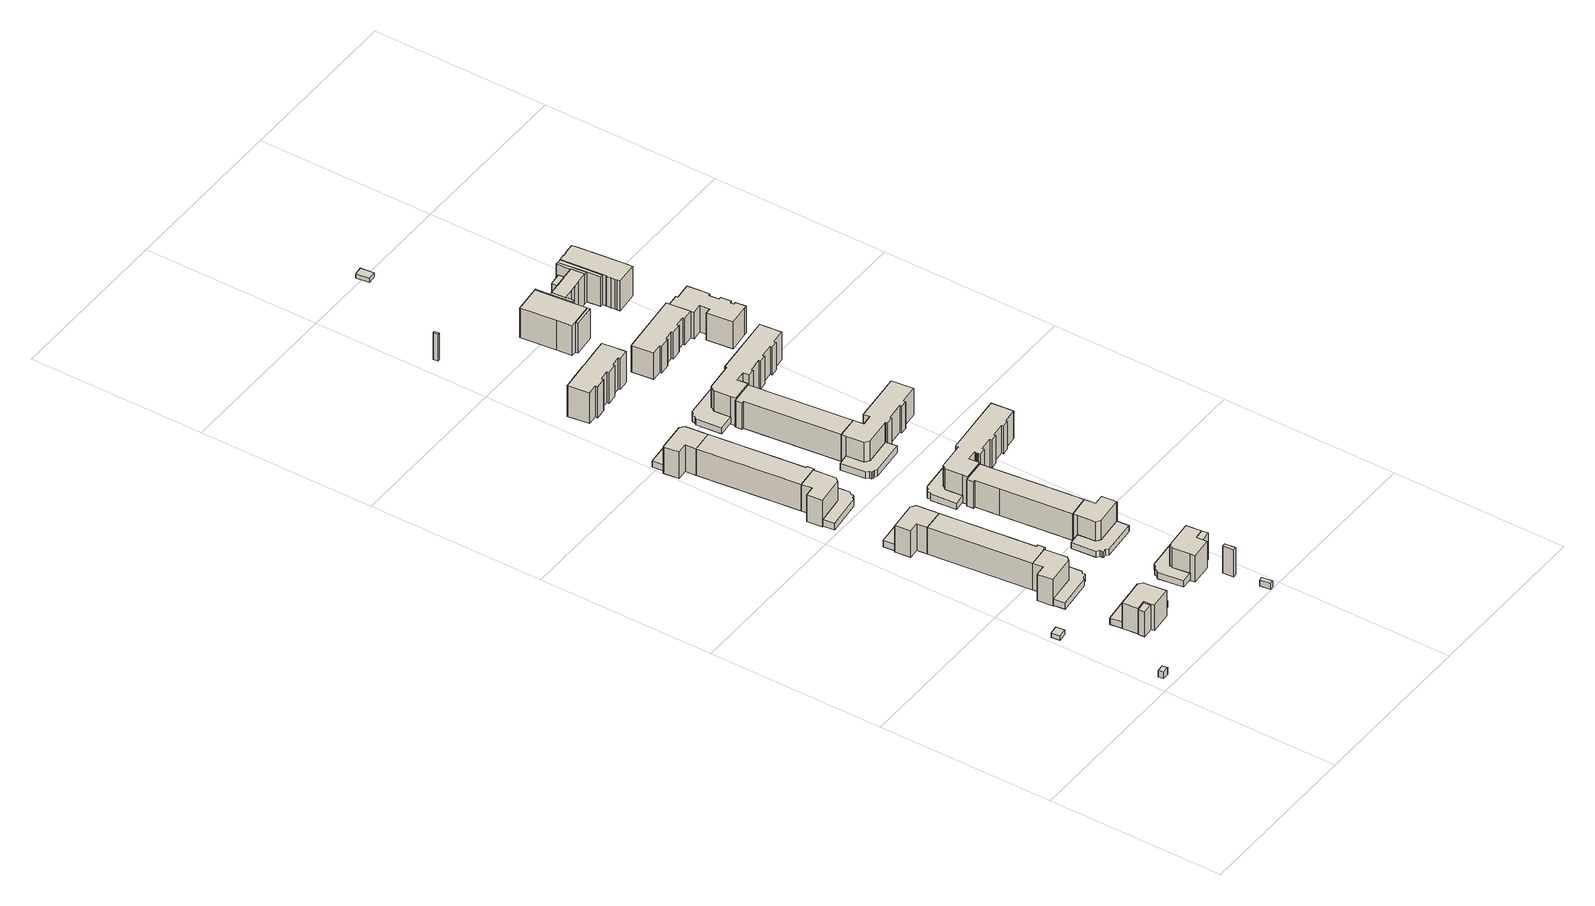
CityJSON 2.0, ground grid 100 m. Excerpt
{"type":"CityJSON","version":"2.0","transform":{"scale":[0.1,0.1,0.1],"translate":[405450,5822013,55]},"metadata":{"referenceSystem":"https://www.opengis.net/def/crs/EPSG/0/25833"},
"CityObjects":{
"building1":{"type":"Building","attributes":{"Gemeindeschluessel":"11000010","BezugspunktDach":"2200","function":"51009_1610","measuredHeight":4.23,"storeysAboveGround":0},"address":[{"country":"Germany","locality":"Berlin"}],"geometry":[{"type":"Solid","lod":"1","boundaries":[[[[0,1,2,3]],[[4,5,6,7]],[[4,7,3,2]],[[5,4,2,1]],[[6,5,1,0]],[[7,6,0,3]]]]}]},
"building2":{"type":"Building","attributes":{"Gemeindeschluessel":"11000010","BezugspunktDach":"2200","function":"31001_2523","measuredHeight":2.73,"storeysAboveGround":1},"address":[{"country":"Germany","locality":"Berlin","thoroughfareNumber":"3 (1)","thoroughfareName":"Arneburger Straße"}],"geometry":[{"type":"Solid","lod":"1","boundaries":[[[[8,9,10,11]],[[12,13,14,15]],[[12,15,11,10]],[[13,12,10,9]],[[14,13,9,8]],[[15,14,8,11]]]]}]},
"building3":{"type":"Building","attributes":{"Gemeindeschluessel":"11000010","BezugspunktDach":"2200","function":"51009_1610","measuredHeight":16.36,"storeysAboveGround":0},"address":[{"country":"Germany","locality":"Berlin"}],"geometry":[{"type":"Solid","lod":"1","boundaries":[[[[16,17,18,19]],[[20,21,22,23]],[[20,23,19,18]],[[21,20,18,17]],[[22,21,17,16]],[[23,22,16,19]]]]}]},
"building4":{"type":"Building","attributes":{"Gemeindeschluessel":"11000010","function":"31001_1010"},"address":[{"country":"Germany","locality":"Berlin","thoroughfareNumber":"11","thoroughfareName":"Hellersdorfer Promenade"}],"children":["building4-1","building4-2"]},
"building4-1":{"type":"BuildingPart","attributes":{"BezugspunktDach":"2200","measuredHeight":16.36,"storeysAboveGround":5},"parents":["building4"],"geometry":[{"type":"MultiSurface","lod":"1","boundaries":[[[24,25,26,27,28,29,30,31,32,33]],[[34,35,36,37,38,39,40,41,42,43]],[[34,43,33,32]],[[44,45,32,31]],[[34,45,34,35]],[[46,44,35,36,35,31,30]],[[47,46,36,37,36,30,29]],[[38,37,29,28]],[[39,38,28,27]],[[40,39,27,26]],[[41,40,26,25]],[[42,41,25,24]],[[43,42,24,33]],[[35,34,45,44]],[[36,35,44,46]],[[37,36,46,47]]]}]},
"building4-2":{"type":"BuildingPart","attributes":{"BezugspunktDach":"2200","measuredHeight":4.09,"storeysAboveGround":5},"parents":["building4"],"geometry":[{"type":"Solid","lod":"1","boundaries":[[[[45,44,46,47,48,49,50,51,52,53,54]],[[55,56,57,58,59,60,37,36,35,34,61]],[[55,61,54,53]],[[56,55,53,52]],[[57,56,52,51]],[[58,57,51,50]],[[59,58,50,49]],[[60,59,49,48]],[[37,60,48,47]],[[61,34,45,54]],[[36,37,47,46]],[[36,46,44,35]],[[34,35,44,45]]]]}]},
"building5":{"type":"Building","attributes":{"Gemeindeschluessel":"11000010","function":"31001_1010"},"address":[{"country":"Germany","locality":"Berlin","thoroughfareNumber":"13","thoroughfareName":"Hellersdorfer Promenade"}],"children":["building5-1","building5-2"]},
"building5-1":{"type":"BuildingPart","attributes":{"BezugspunktDach":"2200","measuredHeight":16.87,"storeysAboveGround":5},"parents":["building5"],"geometry":[{"type":"MultiSurface","lod":"1","boundaries":[[[62,63,64,65,66,67,68,69]],[[70,71,72,73,74,75,76,77]],[[70,77,69,68]],[[71,70,68,67]],[[72,71,67,66]],[[73,72,66,65]],[[74,73,78,79,80,81,65,64]],[[82,83,80,64,63]],[[75,74,80,79,84]],[[76,75,84,85,86,83,63,62]],[[77,76,62,69]],[[81,80,79,78]],[[84,79,80,83,82]],[[83,86,85,84]]]}]},
"building5-2":{"type":"BuildingPart","attributes":{"BezugspunktDach":"2200","measuredHeight":4.08,"storeysAboveGround":5},"parents":["building5"],"geometry":[{"type":"Solid","lod":"1","boundaries":[[[[87,88,89,90,91,92,93,94,81,80,83,86]],[[84,79,78,95,96,97,98,99,100,101,102,85]],[[95,78,81,94]],[[96,95,94,93]],[[97,96,93,92]],[[98,97,92,91]],[[99,98,91,90]],[[100,99,90,89]],[[101,100,89,88]],[[102,101,88,87]],[[85,102,87,86]],[[85,86,83,84]],[[84,83,80,79]],[[78,79,80,81]]]]}]},
"building6":{"type":"Building","attributes":{"Gemeindeschluessel":"11000010","BezugspunktDach":"2200","function":"31001_1010","measuredHeight":16.94,"storeysAboveGround":5},"address":[{"country":"Germany","locality":"Berlin","thoroughfareNumber":"15, 17, 19, 21","thoroughfareName":"Hellersdorfer Promenade"},{"country":"Germany","locality":"Berlin","thoroughfareNumber":"12, 14, 16, 18","thoroughfareName":"Jerichower Straße"}],"geometry":[{"type":"Solid","lod":"1","boundaries":[[[[67,66,103,104,105,106,107,108,109]],[[110,111,112,113,114,115,116,117,118]],[[110,118,109,108]],[[111,110,108,107]],[[112,111,107,106]],[[113,112,106,105]],[[114,113,105,104]],[[115,114,104,103]],[[116,115,103,66]],[[117,116,66,67]],[[118,117,67,109]]]]}]},
"building7":{"type":"Building","attributes":{"Gemeindeschluessel":"11000010","function":"31001_1010"},"address":[{"country":"Germany","locality":"Berlin","thoroughfareNumber":"23","thoroughfareName":"Hellersdorfer Promenade"}],"children":["building7-1","building7-2"]},
"building7-1":{"type":"BuildingPart","attributes":{"BezugspunktDach":"2200","measuredHeight":16.87,"storeysAboveGround":5},"parents":["building7"],"geometry":[{"type":"MultiSurface","lod":"1","boundaries":[[[119,120,109,108,121,122,123,124,125]],[[126,127,128,129,130,131,132,133,134]],[[126,134,125,124]],[[135,136,137,138,127,126,124,123]],[[139,135,123,122]],[[128,127,140,138,141]],[[142,139,141,143,129,128,122,121]],[[130,129,121,108]],[[131,130,108,109]],[[132,131,109,120]],[[133,132,120,119]],[[134,133,119,125]],[[138,137,136,135]],[[141,138,140,135,139]],[[143,141,139,142]]]}]},
"building7-2":{"type":"BuildingPart","attributes":{"BezugspunktDach":"2200","measuredHeight":4.05,"storeysAboveGround":5},"parents":["building7"],"geometry":[{"type":"Solid","lod":"1","boundaries":[[[[136,135,139,142,144,145,146,147,148,149,150,151]],[[152,153,154,155,156,157,158,143,141,138,137,159]],[[152,159,151,150]],[[153,152,150,149]],[[154,153,149,148]],[[155,154,148,147]],[[156,155,147,146]],[[157,156,146,145]],[[158,157,145,144]],[[143,158,144,142]],[[159,137,136,151]],[[143,142,139,141]],[[138,141,139,135]],[[137,138,135,136]]]]}]},
"building8":{"type":"Building","attributes":{"Gemeindeschluessel":"11000010","function":"31001_1010"},"address":[{"country":"Germany","locality":"Berlin","thoroughfareNumber":"25","thoroughfareName":"Hellersdorfer Promenade"}],"children":["building8-1","building8-2"]},
"building8-1":{"type":"BuildingPart","attributes":{"BezugspunktDach":"2200","measuredHeight":16.87,"storeysAboveGround":5},"parents":["building8"],"geometry":[{"type":"MultiSurface","lod":"1","boundaries":[[[160,161,162,163,164,165,166,167]],[[168,169,170,171,172,173,174,175]],[[168,175,167,166]],[[169,168,166,165]],[[170,169,165,164]],[[171,170,164,163]],[[172,171,176,177,178,179,163,162]],[[180,178,162,161]],[[173,172,181,177,182]],[[174,173,182,183,184,180,185,161,160]],[[175,174,160,167]],[[179,178,177,176]],[[182,177,181,178,180]],[[185,180,184,183,182]]]}]},
"building8-2":{"type":"BuildingPart","attributes":{"BezugspunktDach":"2200","measuredHeight":4.24,"storeysAboveGround":5},"parents":["building8"],"geometry":[{"type":"MultiSurface","lod":"1","boundaries":[[[186,187,188,189,190,191,192,193,179,178,180,184]],[[182,177,176,194,195,196,197,198,199,200,201,183]],[[194,176,179,193]],[[195,194,193,192]],[[196,195,192,191]],[[197,196,191,190]],[[198,197,190,189]],[[199,198,189,188]],[[200,199,188,187]],[[201,200,187,186]],[[183,201,186,184]],[[183,184,180,182]],[[177,182,202,180,178]],[[176,177,178,179]]]}]},
"building9":{"type":"Building","attributes":{"Gemeindeschluessel":"11000010","BezugspunktDach":"2200","function":"31001_1010","measuredHeight":16.91,"storeysAboveGround":5},"address":[{"country":"Germany","locality":"Berlin","thoroughfareNumber":"27, 29, 31, 33","thoroughfareName":"Hellersdorfer Promenade"},{"country":"Germany","locality":"Berlin","thoroughfareNumber":"11, 13, 15, 17","thoroughfareName":"Jerichower Straße"}],"geometry":[{"type":"Solid","lod":"1","boundaries":[[[[165,164,203,204,205,206,207]],[[208,209,210,211,170,169,212]],[[208,212,207,206]],[[209,208,206,205]],[[210,209,205,204]],[[211,210,204,203]],[[170,211,203,164]],[[169,170,164,165]],[[212,169,165,207]]]]}]},
"building10":{"type":"Building","attributes":{"Gemeindeschluessel":"11000010","BezugspunktDach":"2200","function":"51009_1610","measuredHeight":3.73,"storeysAboveGround":0},"address":[{"country":"Germany","locality":"Berlin"}],"geometry":[{"type":"Solid","lod":"1","boundaries":[[[[213,214,215,216]],[[217,218,219,220]],[[217,220,216,215]],[[218,217,215,214]],[[219,218,214,213]],[[220,219,213,216]]]]}]},
"building11":{"type":"Building","attributes":{"Gemeindeschluessel":"11000010","function":"31001_1010"},"address":[{"country":"Germany","locality":"Berlin","thoroughfareNumber":"12","thoroughfareName":"Hellersdorfer Promenade"}],"children":["building11-1","building11-2"]},
"building11-1":{"type":"BuildingPart","attributes":{"BezugspunktDach":"2200","measuredHeight":16.78,"storeysAboveGround":5},"parents":["building11"],"geometry":[{"type":"MultiSurface","lod":"1","boundaries":[[[221,222,223,224,225,226,227,228,229,230,231,232,233]],[[234,235,236,237,238,239,240,241,242,243,244,245,246]],[[247,248,249,233,232]],[[234,246,250,251]],[[252,247,251,253,235,234,232,231]],[[254,252,253,255,236,235,231,230]],[[256,254,230,229]],[[237,236,255,257]],[[238,237,257,258,259,256,229,228]],[[239,238,228,227]],[[240,239,227,226]],[[241,240,226,225]],[[242,241,225,224]],[[243,242,224,223]],[[244,243,223,222]],[[245,244,222,221]],[[248,260,221,233]],[[246,245,261,250]],[[251,250,249,248,247]],[[253,251,247,252]],[[255,253,252,254]],[[257,255,254,256]],[[256,259,258,257]],[[250,261,260,248]]]}]},
"building11-2":{"type":"BuildingPart","attributes":{"BezugspunktDach":"2200","measuredHeight":3.98,"storeysAboveGround":5},"parents":["building11"],"geometry":[{"type":"MultiSurface","lod":"1","boundaries":[[[262,260,248,247,252,254,256,259,263,264,265,266,267,268,269]],[[270,271,272,273,274,275,258,257,255,253,251,250,261,276,277]],[[270,277,269,268]],[[271,270,268,267]],[[272,271,267,266]],[[273,272,266,265]],[[274,273,265,264]],[[275,274,264,263]],[[258,275,263,259]],[[276,261,260,262]],[[277,276,262,269]],[[257,258,259,256]],[[257,278,256,254,255]],[[253,255,254,252]],[[251,253,252,247]],[[250,251,247,248]],[[261,250,248,260]]]}]},
"building12":{"type":"Building","attributes":{"Gemeindeschluessel":"11000010","BezugspunktDach":"2200","function":"51009_1610","measuredHeight":17.11,"storeysAboveGround":0},"address":[{"country":"Germany","locality":"Berlin"}],"geometry":[{"type":"Solid","lod":"1","boundaries":[[[[279,280,281,282]],[[283,284,285,286]],[[283,286,282,281]],[[284,283,281,280]],[[285,284,280,279]],[[286,285,279,282]]]]}]},
"building13":{"type":"Building","attributes":{"Gemeindeschluessel":"11000010","function":"31001_1010"},"address":[{"country":"Germany","locality":"Berlin","thoroughfareNumber":"35","thoroughfareName":"Hellersdorfer Promenade"}],"children":["building13-1","building13-2"]},
"building13-1":{"type":"BuildingPart","attributes":{"BezugspunktDach":"2200","measuredHeight":16.91,"storeysAboveGround":5},"parents":["building13"],"geometry":[{"type":"MultiSurface","lod":"1","boundaries":[[[287,288,207,206,289,290,291,292,293]],[[294,295,296,297,208,212,298,299,300]],[[294,300,293,292]],[[301,302,303,292,291]],[[295,294,304,305]],[[306,302,307,291,290]],[[296,295,305,308,309]],[[310,306,290,289]],[[297,296,308,311]],[[208,297,289,206]],[[212,208,206,207]],[[298,212,207,288]],[[299,298,288,287]],[[300,299,287,293]],[[305,304,303,302,301]],[[309,308,305,307,302,306]],[[311,308,306,310]]]}]},
"building13-2":{"type":"BuildingPart","attributes":{"BezugspunktDach":"2200","measuredHeight":3.88,"storeysAboveGround":5},"parents":["building13"],"geometry":[{"type":"Solid","lod":"1","boundaries":[[[[303,302,306,310,312,313,314,315,316,317,318,319]],[[320,321,322,323,324,325,326,311,308,305,304,327]],[[320,327,319,318]],[[321,320,318,317]],[[322,321,317,316]],[[323,322,316,315]],[[324,323,315,314]],[[325,324,314,313]],[[326,325,313,312]],[[311,326,312,310]],[[327,304,303,319]],[[308,311,310,306]],[[308,306,302,305]],[[304,305,302,303]]]]}]},
"building14":{"type":"Building","attributes":{"Gemeindeschluessel":"11000010","function":"31001_1010"},"address":[{"country":"Germany","locality":"Berlin","thoroughfareNumber":"14","thoroughfareName":"Hellersdorfer Promenade"}],"children":["building14-1","building14-2"]},
"building14-1":{"type":"BuildingPart","attributes":{"BezugspunktDach":"2200","measuredHeight":16.73,"storeysAboveGround":5},"parents":["building14"],"geometry":[{"type":"MultiSurface","lod":"1","boundaries":[[[328,329,330,331,332,333,334,335,336]],[[337,338,339,340,341,342,343,344,345]],[[337,345,336,335]],[[338,337,335,334]],[[339,338,334,333]],[[340,339,333,332]],[[341,340,332,331]],[[346,347,348,331,330]],[[342,341,349,350]],[[351,347,350,352,343,342,330,329]],[[353,351,352,354,344,343,329,328]],[[345,344,328,336]],[[350,349,348,347,346]],[[352,350,347,351]],[[354,352,351,353]]]}]},
"building14-2":{"type":"BuildingPart","attributes":{"BezugspunktDach":"2200","measuredHeight":3.88,"storeysAboveGround":5},"parents":["building14"],"geometry":[{"type":"MultiSurface","lod":"1","boundaries":[[[355,356,357,358,359,360,361,348,347,351,353,362]],[[354,352,350,349,363,364,365,366,367,368,369,370]],[[354,370,362,353]],[[363,349,348,361]],[[364,363,361,360]],[[365,364,360,359]],[[366,365,359,358]],[[367,366,358,357]],[[368,367,357,356]],[[369,368,356,355]],[[370,369,355,362]],[[352,354,353,351]],[[352,371,351,347,350]],[[349,350,347,348]]]}]},
"building15":{"type":"Building","attributes":{"Gemeindeschluessel":"11000010","BezugspunktDach":"2200","function":"51009_1610","measuredHeight":16.82,"storeysAboveGround":0},"address":[{"country":"Germany","locality":"Berlin"}],"geometry":[{"type":"Solid","lod":"1","boundaries":[[[[224,372,226,225]],[[240,373,242,241]],[[240,241,225,226]],[[373,240,226,372]],[[242,373,372,224]],[[241,242,224,225]]]]}]},
"building16":{"type":"Building","attributes":{"Gemeindeschluessel":"11000010","BezugspunktDach":"2200","function":"31001_1010","measuredHeight":16.79,"storeysAboveGround":5},"address":[{"country":"Germany","locality":"Berlin","thoroughfareNumber":"16, 18, 20, 22","thoroughfareName":"Hellersdorfer Promenade"},{"country":"Germany","locality":"Berlin","thoroughfareNumber":"92, 94, 96, 98","thoroughfareName":"Tangermünder Straße"}],"geometry":[{"type":"Solid","lod":"1","boundaries":[[[[374,375,376,336,335,377,378,379]],[[380,381,382,383,384,385,386,387]],[[380,387,379,378]],[[381,380,378,377]],[[382,381,377,335]],[[383,382,335,336]],[[384,383,336,376]],[[385,384,376,375]],[[386,385,375,374]],[[387,386,374,379]]]]}]},
"building17":{"type":"Building","attributes":{"Gemeindeschluessel":"11000010","BezugspunktDach":"2200","function":"31001_1010","measuredHeight":19.7,"storeysAboveGround":6},"address":[{"country":"Germany","locality":"Berlin","thoroughfareNumber":"42, 44, 46","thoroughfareName":"Tangermünder Straße"}],"geometry":[{"type":"Solid","lod":"1","boundaries":[[[[388,389,390,391,392,393,394,395,396,397,398,399,400,401,402,403,404,405,406,407,408]],[[409,410,411,412,413,414,415,416,417,418,419,420,421,422,423,424,425,426,427,428,429]],[[409,429,408,407]],[[410,409,407,406]],[[411,410,406,405]],[[412,411,405,404]],[[413,412,404,403]],[[414,413,403,402]],[[415,414,402,401]],[[416,415,401,400]],[[417,416,400,399]],[[418,417,399,398]],[[419,418,398,397]],[[420,419,397,396]],[[421,420,396,395]],[[422,421,395,394]],[[423,422,394,393]],[[424,423,393,392]],[[425,424,392,391]],[[426,425,391,390]],[[427,426,390,389]],[[428,427,389,388]],[[429,428,388,408]]]]}]},
"building18":{"type":"Building","attributes":{"Gemeindeschluessel":"11000010","BezugspunktDach":"2200","function":"31001_1010","measuredHeight":16.96,"storeysAboveGround":5},"address":[{"country":"Germany","locality":"Berlin","thoroughfareNumber":"28, 30, 32, 34","thoroughfareName":"Hellersdorfer Promenade"},{"country":"Germany","locality":"Berlin","thoroughfareNumber":"66, 68, 70, 72","thoroughfareName":"Tangermünder Straße"}],"geometry":[{"type":"Solid","lod":"1","boundaries":[[[[430,431,432,433,434,435,436]],[[437,438,439,440,441,442,443]],[[437,443,436,435]],[[438,437,435,434]],[[439,438,434,433]],[[440,439,433,432]],[[441,440,432,431]],[[442,441,431,430]],[[443,442,430,436]]]]}]},
"building19":{"type":"Building","attributes":{"Gemeindeschluessel":"11000010","function":"31001_1010"},"address":[{"country":"Germany","locality":"Berlin","thoroughfareNumber":"24","thoroughfareName":"Hellersdorfer Promenade"},{"country":"Germany","locality":"Berlin","thoroughfareNumber":"84, 86, 88","thoroughfareName":"Tangermünder Straße"}],"children":["building19-1","building19-2"]},
"building19-1":{"type":"BuildingPart","attributes":{"BezugspunktDach":"2200","measuredHeight":17.59,"storeysAboveGround":5},"parents":["building19"],"geometry":[{"type":"MultiSurface","lod":"1","boundaries":[[[444,445,446,447,448,449,450,451,452,453,454,455,456,457,458,459,460,461,462,463,464,465,466,467,468,469]],[[470,471,472,473,474,475,476,477,478,479,480,481,482,483,484,485,486,487,488,489,490,491,492,493,494,495]],[[496,497,469,468]],[[470,495,498,499]],[[500,496,468,467]],[[471,470,499,501,502]],[[503,500,504,467,466]],[[472,471,501,505]],[[473,472,466,465]],[[474,473,465,464]],[[475,474,464,463]],[[476,475,463,462]],[[477,476,462,461]],[[478,477,461,460]],[[479,478,460,459]],[[480,479,459,458]],[[481,480,458,457]],[[482,481,457,456]],[[483,482,456,455]],[[484,483,455,454]],[[485,484,454,453]],[[486,485,453,452]],[[487,486,452,451]],[[488,487,451,450]],[[489,488,450,449]],[[490,489,449,448]],[[491,490,448,447]],[[492,491,447,446]],[[493,492,446,445]],[[494,493,445,444]],[[497,506,507,498,495,494,444,469]],[[499,498,497,496]],[[502,501,499,496,500]],[[505,501,504,500,503]],[[498,507,506,497]]]}]},
"building19-2":{"type":"BuildingPart","attributes":{"BezugspunktDach":"2200","measuredHeight":3.95,"storeysAboveGround":5},"parents":["building19"],"geometry":[{"type":"MultiSurface","lod":"1","boundaries":[[[508,506,497,496,500,503,509,510,511,512,513,514,515]],[[516,517,518,519,520,521,505,501,499,498,507,522,523]],[[516,523,515,514]],[[517,516,514,513]],[[518,517,513,512]],[[519,518,512,511]],[[520,519,511,510]],[[521,520,510,509]],[[505,521,509,503]],[[522,507,506,508]],[[523,522,508,515]],[[501,505,524,503,500]],[[501,500,496,499]],[[498,499,496,497]],[[507,498,497,506]]]}]},
"building20":{"type":"Building","attributes":{"Gemeindeschluessel":"11000010","BezugspunktDach":"2200","function":"51009_1610","measuredHeight":17.06,"storeysAboveGround":0},"address":[{"country":"Germany","locality":"Berlin"}],"geometry":[{"type":"Solid","lod":"1","boundaries":[[[[525,526,527,528]],[[529,530,531,532]],[[529,532,528,527]],[[530,529,527,526]],[[531,530,526,525]],[[532,531,525,528]]]]}]},
"building21":{"type":"Building","attributes":{"Gemeindeschluessel":"11000010","function":"31001_1010"},"address":[{"country":"Germany","locality":"Berlin","thoroughfareNumber":"26","thoroughfareName":"Hellersdorfer Promenade"},{"country":"Germany","locality":"Berlin","thoroughfareNumber":"76, 78","thoroughfareName":"Tangermünder Straße"}],"children":["building21-1","building21-2"]},
"building21-1":{"type":"BuildingPart","attributes":{"BezugspunktDach":"2200","measuredHeight":16.99,"storeysAboveGround":5},"parents":["building21"],"geometry":[{"type":"MultiSurface","lod":"1","boundaries":[[[533,534,535,536,537,538,539,540,541,542,543,544,545,546,547,548,549,433,432]],[[439,550,551,552,553,554,555,556,557,558,559,560,561,562,563,564,565,566,440]],[[439,440,432,433]],[[550,439,433,549]],[[551,550,549,548]],[[552,551,548,547]],[[553,552,547,546]],[[554,553,546,545]],[[555,554,545,544]],[[556,555,544,543]],[[557,556,543,542]],[[558,557,542,541]],[[559,558,541,540]],[[560,559,540,539]],[[561,560,539,538]],[[562,561,538,537]],[[563,562,537,536]],[[567,568,569,570,571,564,563,536,535]],[[565,564,570,572,573,567,535,534]],[[574,573,534,533]],[[566,565,572,575]],[[440,566,533,432]],[[571,570,569,568,567]],[[567,573,572,570]],[[575,572,573,574]]]}]},
"building21-2":{"type":"BuildingPart","attributes":{"BezugspunktDach":"2200","measuredHeight":4.28,"storeysAboveGround":5},"parents":["building21"],"geometry":[{"type":"MultiSurface","lod":"1","boundaries":[[[576,577,578,579,580,581,582,568,567,573,574,583]],[[575,572,570,569,584,585,586,587,588,589,590,591]],[[575,591,583,574]],[[584,569,568,582]],[[585,584,582,581]],[[586,585,581,580]],[[587,586,580,579]],[[588,587,579,578]],[[589,588,578,577]],[[590,589,577,576]],[[591,590,576,583]],[[575,592,574,573,572]],[[570,572,573,567]],[[569,570,567,568]]]}]},
"building22":{"type":"Building","attributes":{"Gemeindeschluessel":"11000010","function":"31001_1010"},"address":[{"country":"Germany","locality":"Berlin","thoroughfareNumber":"36","thoroughfareName":"Hellersdorfer Promenade"},{"country":"Germany","locality":"Berlin","thoroughfareNumber":"58, 60, 62","thoroughfareName":"Tangermünder Straße"}],"children":["building22-1","building22-2"]},
"building22-1":{"type":"BuildingPart","attributes":{"BezugspunktDach":"2200","measuredHeight":17.73,"storeysAboveGround":5},"parents":["building22"],"geometry":[{"type":"MultiSurface","lod":"1","boundaries":[[[593,594,595,596,597,598,599,600,601,602,603,604,605,606,607,608,609,610,611,612,613,614,615]],[[616,617,618,619,620,621,622,623,624,625,626,627,628,629,630,631,632,633,634,438,437,635,636]],[[637,638,615,614]],[[616,636,639,640]],[[641,642,637,614,613]],[[617,616,643,640,644]],[[618,617,613,612]],[[619,618,612,611]],[[620,619,611,610]],[[621,620,610,609]],[[622,621,609,608]],[[623,622,608,607]],[[624,623,607,606]],[[625,624,606,605]],[[626,625,605,604]],[[627,626,604,603]],[[628,627,603,602]],[[629,628,602,601]],[[630,629,601,600]],[[631,630,600,599]],[[632,631,599,598]],[[633,632,598,597]],[[634,633,597,596]],[[438,634,596,595]],[[437,438,595,594]],[[635,437,594,593]],[[638,645,593,615]],[[636,635,646,639]],[[640,639,638,637]],[[644,640,643,637,642,641]],[[639,646,645,638]]]}]},
"building22-2":{"type":"BuildingPart","attributes":{"BezugspunktDach":"2200","measuredHeight":3.93,"storeysAboveGround":5},"parents":["building22"],"geometry":[{"type":"Solid","lod":"1","boundaries":[[[[647,645,638,637,642,648,649,650,651,652,653,654]],[[655,656,657,658,659,660,644,640,639,646,661,662]],[[655,662,654,653]],[[656,655,653,652]],[[657,656,652,651]],[[658,657,651,650]],[[659,658,650,649]],[[660,659,649,648]],[[644,660,648,642]],[[661,646,645,647]],[[662,661,647,654]],[[644,642,637,640]],[[639,640,637,638]],[[639,638,645,646]]]]}]},
"building23":{"type":"Building","attributes":{"Gemeindeschluessel":"11000010","BezugspunktDach":"2200","function":"31001_1010","measuredHeight":16.91,"storeysAboveGround":5},"address":[{"country":"Germany","locality":"Berlin","thoroughfareNumber":"48, 50, 52","thoroughfareName":"Tangermünder Straße"}],"geometry":[{"type":"Solid","lod":"1","boundaries":[[[[663,664,665,666,667,668,669,670,671,672,673,674,675,676,677,678,679]],[[680,681,682,683,684,685,686,687,688,689,690,691,692,693,694,695,696]],[[680,696,679,678]],[[681,680,678,677]],[[682,681,677,676]],[[683,682,676,675]],[[684,683,675,674]],[[685,684,674,673]],[[686,685,673,672]],[[687,686,672,671]],[[688,687,671,670]],[[689,688,670,669]],[[690,689,669,668]],[[691,690,668,667]],[[692,691,667,666]],[[693,692,666,665]],[[694,693,665,664]],[[695,694,664,663]],[[696,695,663,679]]]]}]},
"building24":{"type":"Building","attributes":{"Gemeindeschluessel":"11000010","BezugspunktDach":"2200","function":"31001_2523","measuredHeight":2.53,"storeysAboveGround":1},"address":[{"country":"Germany","locality":"Berlin","thoroughfareNumber":"7 (1)","thoroughfareName":"Tangermünder Straße"}],"geometry":[{"type":"Solid","lod":"1","boundaries":[[[[697,698,699,700]],[[701,702,703,704]],[[701,704,700,699]],[[702,701,699,698]],[[703,702,698,697]],[[704,703,697,700]]]]}]},
"building25":{"type":"Building","attributes":{"Gemeindeschluessel":"11000010","function":"31001_1022"},"address":[{"country":"Germany","locality":"Berlin","thoroughfareNumber":"30","thoroughfareName":"Tangermünder Straße"}],"children":["building25-1","building25-2","building25-3","building25-4","building25-5","building25-6","building25-7","building25-8","building25-9","building25-10"]},
"building25-1":{"type":"BuildingPart","attributes":{"BezugspunktDach":"2200","measuredHeight":19,"storeysAboveGround":6},"parents":["building25"],"geometry":[{"type":"Solid","lod":"1","boundaries":[[[[705,706,707,708,709,710,711,712]],[[713,714,715,716,717,718,719,720]],[[713,720,712,711]],[[715,714,710,709]],[[716,715,709,708]],[[718,717,707,706]],[[719,718,706,705]],[[720,719,705,712]],[[714,713,711,710]],[[716,708,707,717]]]]}]},
"building25-2":{"type":"BuildingPart","attributes":{"BezugspunktDach":"2200","measuredHeight":19,"storeysAboveGround":6},"parents":["building25"],"geometry":[{"type":"Solid","lod":"1","boundaries":[[[[710,721,722,723,711]],[[724,725,726,714,713]],[[724,713,711,723]],[[725,724,723,722]],[[714,726,721,710]],[[726,725,722,721]],[[713,714,710,711]]]]}]},
"building25-3":{"type":"BuildingPart","attributes":{"BezugspunktDach":"2200","measuredHeight":19,"storeysAboveGround":6},"parents":["building25"],"geometry":[{"type":"Solid","lod":"1","boundaries":[[[[727,728,708,707]],[[716,729,730,717]],[[729,716,708,728]],[[730,729,728,727]],[[717,730,727,707]],[[717,707,708,716]]]]}]},
"building25-4":{"type":"BuildingPart","attributes":{"BezugspunktDach":"2200","measuredHeight":19.1,"storeysAboveGround":6},"parents":["building25"],"geometry":[{"type":"MultiSurface","lod":"1","boundaries":[[[731,732,733,734]],[[735,736,737,738]],[[735,738,734,733]],[[736,735,733,732]],[[739,740,732,731]],[[738,737,731,734]],[[737,736,740,739]]]}]},
"building25-5":{"type":"BuildingPart","attributes":{"BezugspunktDach":"2200","measuredHeight":4.43,"storeysAboveGround":6},"parents":["building25"],"geometry":[{"type":"Solid","lod":"1","boundaries":[[[[741,742,743,744,745,746]],[[747,748,749,750,751,752]],[[748,747,745,744]],[[749,748,744,743]],[[750,749,743,742]],[[751,750,742,741]],[[752,751,741,746]],[[747,752,746,745]]]]}]},
"building25-6":{"type":"BuildingPart","attributes":{"BezugspunktDach":"2200","measuredHeight":19.01,"storeysAboveGround":6},"parents":["building25"],"geometry":[{"type":"MultiSurface","lod":"1","boundaries":[[[753,754,755,756,757,758,759,760,761,762,763,764,765,766,767,768,769,770,771,772,773,774,775,776,777]],[[778,779,780,781,782,783,784,785,786,787,788,789,790,791,792,793,794,795,796,797,798,799,800,801,802]],[[778,802,777,776]],[[779,778,776,775]],[[780,779,775,774]],[[781,780,774,773]],[[782,781,773,772]],[[783,782,772,771]],[[784,783,771,770]],[[785,784,770,769]],[[786,785,769,768]],[[787,786,768,767]],[[788,787,767,766]],[[789,788,766,765]],[[790,789,765,764]],[[791,790,764,763]],[[792,791,763,762]],[[793,792,762,761]],[[794,793,761,760]],[[795,794,760,759]],[[796,795,759,758]],[[797,796,758,757]],[[798,797,757,756]],[[799,798,756,755]],[[800,799,755,754]],[[801,800,754,753]],[[803,804,801,753,777]],[[802,801,804,803]]]}]},
"building25-7":{"type":"BuildingPart","attributes":{"BezugspunktDach":"2200","measuredHeight":19,"storeysAboveGround":6},"parents":["building25"],"geometry":[{"type":"MultiSurface","lod":"1","boundaries":[[[805,806,804,803,807]],[[802,801,808,809,810]],[[802,810,807,803]],[[808,801,804,806]],[[809,808,806,805]],[[805,809,805,807]],[[811,801,802,803,804]],[[810,809,805,807]]]}]},
"building25-8":{"type":"BuildingPart","attributes":{"BezugspunktDach":"2200","measuredHeight":18.99,"storeysAboveGround":6},"parents":["building25"],"geometry":[{"type":"Solid","lod":"1","boundaries":[[[[812,813,805,807,814,815]],[[816,810,809,817,818,819]],[[816,819,815,814]],[[810,816,814,807]],[[817,809,805,813]],[[819,818,812,815]],[[809,810,807,805]],[[818,817,813,812]]]]}]},
"building25-9":{"type":"BuildingPart","attributes":{"BezugspunktDach":"2200","measuredHeight":19.04,"storeysAboveGround":6},"parents":["building25"],"geometry":[{"type":"MultiSurface","lod":"1","boundaries":[[[820,821,822,823,824,825,826,827,740,739,828]],[[737,736,818,817,829,747,752,830,831,832,833]],[[737,833,828,739]],[[818,736,740,827]],[[817,813,812,827,826]],[[829,817,826,825]],[[747,829,825,824]],[[752,746,745,747,824,823]],[[830,752,823,822]],[[831,830,822,821]],[[832,831,821,820]],[[834,835,836,820,828]],[[736,737,739,740]],[[818,812,813,817]],[[747,745,746,752,837]],[[833,838,832,836,835,834]]]}]},
"building25-10":{"type":"BuildingPart","attributes":{"BezugspunktDach":"2200","measuredHeight":18.94,"storeysAboveGround":6},"parents":["building25"],"geometry":[{"type":"Solid","lod":"1","boundaries":[[[[721,839,840,835,834,722]],[[833,832,841,842,726,725]],[[833,725,722,834]],[[841,832,835,840]],[[842,841,840,839]],[[726,842,839,721]],[[833,834,835,832]],[[725,726,721,722]]]]}]},
"building26":{"type":"Building","attributes":{"Gemeindeschluessel":"11000010","BezugspunktDach":"2200","function":"31001_1010","measuredHeight":17.03,"storeysAboveGround":5},"address":[{"country":"Germany","locality":"Berlin","thoroughfareNumber":"54, 56","thoroughfareName":"Tangermünder Straße"}],"geometry":[{"type":"Solid","lod":"1","boundaries":[[[[843,844,845,846,847,848,849,850,851,852,853,854,855,856,857,858,859,860,861,862,863,864,865,866]],[[867,868,869,870,871,872,873,874,875,876,877,878,879,880,881,882,883,884,885,886,887,888,889,890]],[[867,890,866,865]],[[868,867,865,864]],[[869,868,864,863]],[[870,869,863,862]],[[871,870,862,861]],[[872,871,861,860]],[[873,872,860,859]],[[874,873,859,858]],[[875,874,858,857]],[[876,875,857,856]],[[877,876,856,855]],[[878,877,855,854]],[[879,878,854,853]],[[880,879,853,852]],[[881,880,852,851]],[[882,881,851,850]],[[883,882,850,849]],[[884,883,849,848]],[[885,884,848,847]],[[886,885,847,846]],[[887,886,846,845]],[[888,887,845,844]],[[889,888,844,843]],[[890,889,843,866]]]]}]}
},
"vertices":[
[74,56,57],[112,59,57],[109,89,57],[70,85,57],[109,89,15],[112,59,15],[74,56,15],[70,85,15],
[32,636,44],[81,642,44],[75,692,44],[26,686,44],[75,692,16],[81,642,16],[32,636,16],[26,686,16],
[290,312,170],[348,317,170],[344,356,170],[287,349,170],[344,356,11],[348,317,11],[290,312,11],[287,349,11],
[287,349,178],[344,356,178],[348,317,178],[351,296,178],[475,309,178],[472,335,178],[461,437,178],[436,455,178],[277,437,178],[275,437,178],[277,437,15],[436,455,15],[461,437,15],[472,335,15],[475,309,15],[351,296,15],[348,317,15],[344,356,15],[287,349,15],[275,437,15],[436,455,56],[277,437,56],[461,437,56],[472,335,56],
[535,342,56],[520,484,56],[509,492,56],[506,515,56],[484,515,56],[469,527,56],[269,504,56],[469,527,15],[484,515,15],[506,515,15],[509,492,15],[520,484,15],[535,342,15],[269,504,15],
[232,814,180],[395,831,180],[413,854,180],[402,955,180],[400,978,180],[278,966,180],[284,907,180],[223,901,180],[284,907,12],[278,966,12],[400,978,12],[402,955,12],[413,854,12],[395,831,12],[232,814,12],[223,901,12],[402,955,17],[413,854,17],[413,854,58],[402,955,58],[395,831,44],[395,831,58],[395,831,17],[232,814,17],[232,814,58],
[240,748,58],[440,770,58],[450,782,58],[468,784,58],[474,791,58],[472,805,58],[484,816,58],[469,962,58],[469,962,17],[484,816,17],[472,805,17],[474,791,17],[468,784,17],[450,782,17],[440,770,17],[240,748,17],
[399,981,180],[413,982,180],[409,1023,180],[395,1021,180],[353,1418,180],[338,1556,180],[216,1544,180],[338,1556,11],[353,1418,11],[395,1021,11],[409,1023,11],[413,982,11],[399,981,11],[400,978,11],[278,966,11],[216,1544,11],
[149,1597,180],[210,1602,180],[335,1587,180],[325,1682,180],[300,1701,180],[142,1684,180],[140,1684,180],[142,1684,12],[300,1701,12],[325,1682,12],[335,1587,12],[338,1556,12],[216,1544,12],[210,1602,12],[149,1597,12],[140,1684,12],[300,1701,58],[142,1684,58],[142,1684,18],[300,1701,18],[325,1682,58],[300,1701,37],[325,1682,18],[335,1587,58],[335,1587,18],
[398,1594,58],[384,1734,58],[368,1743,58],[368,1757,58],[362,1761,58],[349,1760,58],[335,1772,58],[135,1750,58],[335,1772,18],[349,1760,18],[362,1761,18],[368,1757,18],[368,1743,18],[384,1734,18],[398,1594,18],[135,1750,18],
[98,2080,184],[258,2100,184],[277,2123,184],[266,2222,184],[263,2248,184],[140,2234,184],[147,2175,184],[87,2168,184],[147,2175,15],[140,2234,15],[263,2248,15],[266,2222,15],[277,2123,15],[258,2100,15],[98,2080,15],[87,2168,15],[266,2222,20],[277,2123,20],[277,2123,62],[266,2222,62],[258,2100,62],[277,2123,37],[258,2100,20],[98,2080,20],[98,2080,62],[258,2100,57],
[106,2016,62],[308,2039,62],[318,2052,62],[330,2053,62],[335,2060,62],[333,2073,62],[346,2089,62],[331,2229,62],[331,2229,20],[346,2089,20],[333,2073,20],[335,2060,20],[330,2053,20],[318,2052,20],[308,2039,20],[106,2016,20],[258,2100,41],
[274,2249,184],[269,2288,184],[259,2287,184],[201,2825,184],[77,2812,184],[201,2825,15],[259,2287,15],[269,2288,15],[274,2249,15],[77,2812,15],
[934,6,46],[955,8,46],[948,69,46],[927,67,46],[948,69,8],[955,8,8],[934,6,8],[927,67,8],
[771,369,177],[774,341,177],[897,354,177],[895,376,177],[892,416,177],[948,422,177],[938,509,177],[935,508,177],[778,492,177],[774,486,177],[762,485,177],[764,474,177],[759,468,177],[764,474,9],[762,485,9],[774,486,9],[778,492,9],[935,508,9],[938,509,9],[948,422,9],[892,416,9],[895,376,9],[897,354,9],[774,341,9],[771,369,9],[759,468,9],[764,474,55],[759,468,55],[759,468,21],[759,468,16],[764,474,16],[762,485,55],[762,485,16],[774,486,55],[774,486,16],[778,492,55],[778,492,16],[935,508,16],[935,508,55],[771,369,55],[771,369,16],
[703,363,55],[928,575,55],[731,554,55],[716,537,55],[707,536,55],[700,529,55],[701,520,55],[686,503,55],[701,520,16],[700,529,16],[707,536,16],[716,537,16],[731,554,16],[928,575,16],[703,363,16],[686,503,16],[778,492,25],
[912,209,180],[932,211,180],[926,272,180],[906,270,180],[926,272,8],[932,211,8],[912,209,8],[906,270,8],
[11,2866,184],[71,2872,184],[197,2853,184],[187,2951,184],[164,2970,184],[7,2954,184],[1,2953,184],[7,2954,15],[164,2970,15],[187,2951,15],[197,2853,15],[71,2872,15],[11,2866,15],[1,2953,15],[164,2970,48],[164,2970,62],[7,2954,62],[7,2954,24],[164,2970,24],[187,2951,62],[164,2970,29],[187,2951,24],[187,2951,31],[197,2853,62],[197,2853,24],
[295,2864,62],[279,3003,62],[263,3016,62],[262,3030,62],[256,3034,62],[244,3032,62],[230,3043,62],[0,3019,62],[230,3043,24],[244,3032,24],[256,3034,24],[262,3030,24],[263,3016,24],[279,3003,24],[295,2864,24],[0,3019,24],
[702,986,180],[712,887,180],[735,870,180],[893,886,180],[897,886,180],[889,972,180],[829,966,180],[822,1027,180],[699,1012,180],[822,1027,13],[829,966,13],[889,972,13],[897,886,13],[893,886,13],[735,870,13],[712,887,13],[702,986,13],[699,1012,13],[735,870,37],[735,870,59],[893,886,59],[893,886,21],[735,870,21],[712,887,59],[712,887,21],[702,986,59],[702,986,21],
[648,840,59],[662,828,59],[663,816,59],[668,811,59],[683,811,59],[698,798,59],[900,817,59],[635,979,59],[900,817,21],[698,798,21],[683,811,21],[668,811,21],[663,816,21],[662,828,21],[648,840,21],[635,979,21],[712,887,36],
[952,386,177],[952,386,9],
[630,1549,180],[642,1551,180],[656,1415,180],[760,1601,180],[638,1590,180],[625,1589,180],[638,1590,12],[760,1601,12],[822,1027,12],[699,1012,12],[656,1415,12],[642,1551,12],[630,1549,12],[625,1589,12],
[103,3456,221],[161,3462,221],[162,3449,221],[224,3456,221],[222,3469,221],[282,3476,221],[283,3463,221],[343,3469,221],[341,3482,221],[399,3489,221],[401,3476,221],[462,3482,221],[461,3496,221],[448,3617,221],[391,3611,221],[364,3608,221],[269,3597,221],[245,3595,221],[150,3584,221],[126,3581,221],[88,3577,221],[126,3581,24],[150,3584,24],[245,3595,24],[269,3597,24],[364,3608,24],[391,3611,24],[448,3617,24],[461,3496,24],[462,3482,24],[401,3476,24],[399,3489,24],[341,3482,24],[343,3469,24],[283,3463,24],[282,3476,24],[222,3469,24],[224,3456,24],[162,3449,24],[161,3462,24],[103,3456,24],[88,3577,24],
[492,2819,185],[503,2820,185],[561,2284,185],[684,2297,185],[622,2872,185],[498,2859,185],[489,2858,185],[498,2859,15],[622,2872,15],[684,2297,15],[561,2284,15],[503,2820,15],[492,2819,15],[489,2858,15],
[635,1617,189],[638,1590,189],[760,1601,189],[754,1662,189],[813,1667,189],[814,1655,189],[806,1654,189],[807,1646,189],[815,1647,189],[816,1635,189],[856,1639,189],[855,1651,189],[933,1659,189],[935,1647,189],[974,1652,189],[973,1663,189],[1053,1671,189],[1054,1660,189],[1095,1665,189],[1094,1675,189],[1177,1684,189],[1165,1808,189],[800,1771,189],[802,1755,189],[643,1739,189],[625,1715,189],[643,1739,13],[802,1755,13],[800,1771,13],[1165,1808,13],[1177,1684,13],[1094,1675,13],[1095,1665,13],[1054,1660,13],[1053,1671,13],[973,1663,13],[974,1652,13],[935,1647,13],[933,1659,13],[855,1651,13],[856,1639,13],[816,1635,13],[815,1647,13],[807,1646,13],[806,1654,13],[814,1655,13],[813,1667,13],[754,1662,13],[760,1601,13],[638,1590,13],[635,1617,13],[625,1715,13],[643,1739,59],[625,1715,59],[625,1715,19],[643,1739,19],[802,1755,59],[802,1755,19],[802,1755,39],[800,1771,59],[802,1755,30],[800,1771,19],[635,1617,59],[635,1617,19],
[569,1610,59],[795,1820,59],[595,1799,59],[581,1784,59],[568,1783,59],[561,1775,59],[563,1759,59],[556,1752,59],[563,1759,19],[561,1775,19],[568,1783,19],[581,1784,19],[595,1799,19],[795,1820,19],[569,1610,19],[556,1752,19],[800,1771,43],
[75,4330,203],[87,4331,203],[84,4358,203],[72,4357,203],[84,4358,32],[87,4331,32],[75,4330,32],[72,4357,32],
[564,2256,185],[574,2158,185],[601,2139,185],[757,2156,185],[761,2156,185],[762,2144,185],[801,2148,185],[800,2160,185],[904,2171,185],[905,2159,185],[944,2163,185],[943,2176,185],[1051,2187,185],[1037,2310,185],[748,2280,185],[753,2244,185],[691,2236,185],[691,2236,15],[753,2244,15],[748,2280,15],[1037,2310,15],[1051,2187,15],[943,2176,15],[944,2163,15],[905,2159,15],[904,2171,15],[800,2160,15],[801,2148,15],[762,2144,15],[761,2156,15],[757,2156,15],[601,2139,15],[574,2158,15],[564,2256,15],[601,2139,62],[757,2156,62],[757,2156,20],[601,2139,20],[601,2139,41],[574,2158,20],[574,2158,62],[564,2256,62],[564,2256,20],
[514,2108,62],[529,2096,62],[530,2083,62],[537,2079,62],[549,2079,62],[563,2069,62],[764,2090,62],[499,2248,62],[764,2090,20],[563,2069,20],[549,2079,20],[537,2079,20],[530,2083,20],[529,2096,20],[514,2108,20],[499,2248,20],[564,2256,61],
[495,2889,192],[498,2859,192],[622,2872,192],[615,2932,192],[675,2939,192],[679,2904,192],[718,2908,192],[717,2920,192],[797,2929,192],[798,2917,192],[838,2921,192],[837,2933,192],[917,2942,192],[918,2930,192],[958,2934,192],[956,2946,192],[1038,2955,192],[1026,3078,192],[665,3039,192],[667,3028,192],[660,3027,192],[504,3010,192],[485,2984,192],[504,3010,15],[660,3027,15],[667,3028,15],[665,3039,15],[1026,3078,15],[1038,2955,15],[956,2946,15],[958,2934,15],[918,2930,15],[917,2942,15],[837,2933,15],[838,2921,15],[798,2917,15],[797,2929,15],[717,2920,15],[718,2908,15],[679,2904,15],[675,2939,15],[615,2932,15],[495,2889,15],[485,2984,15],[504,3010,61],[485,2984,61],[485,2984,22],[504,3010,22],[660,3027,42],[660,3027,61],[504,3010,48],[660,3027,22],[495,2889,61],[495,2889,22],
[401,2879,61],[653,3092,61],[423,3068,61],[412,3054,61],[401,3054,61],[396,3048,61],[398,3035,61],[387,3020,61],[398,3035,22],[396,3048,22],[401,3054,22],[412,3054,22],[423,3068,22],[653,3092,22],[401,2879,22],[387,3020,22],
[556,3383,194],[616,3390,194],[617,3378,194],[677,3385,194],[676,3396,194],[735,3403,194],[737,3391,194],[796,3397,194],[795,3409,194],[855,3416,194],[856,3404,194],[919,3410,194],[917,3423,194],[907,3516,194],[905,3528,194],[903,3546,194],[542,3506,194],[903,3546,25],[905,3528,25],[907,3516,25],[917,3423,25],[919,3410,25],[856,3404,25],[855,3416,25],[795,3409,25],[796,3397,25],[737,3391,25],[735,3403,25],[676,3396,25],[677,3385,25],[617,3378,25],[616,3390,25],[556,3383,25],[542,3506,25],
[379,4939,60],[428,4944,60],[420,5020,60],[370,5015,60],[420,5020,35],[428,4944,35],[379,4939,35],[370,5015,35],
[480,3905,208],[489,3818,208],[518,3821,208],[643,3834,208],[643,3835,208],[635,3917,208],[614,4123,208],[459,4107,208],[614,4123,19],[635,3917,19],[643,3835,19],[643,3834,19],[518,3821,19],[489,3818,19],[480,3905,19],[459,4107,19],
[641,3918,208],[628,4043,208],[620,4124,208],[620,4124,19],[628,4043,19],[641,3918,19],
[520,3805,208],[645,3819,208],[645,3819,19],[520,3805,19],
[702,4050,210],[773,4058,210],[769,4089,210],[699,4082,210],[769,4089,19],[773,4058,19],[702,4050,19],[699,4082,19],[702,4050,209],[773,4058,209],
[744,3958,57],[746,3942,57],[780,3946,57],[779,3962,57],[777,3978,57],[742,3974,57],[777,3978,19],[779,3962,19],[780,3946,19],[746,3942,19],[744,3958,19],[742,3974,19],
[893,3913,209],[895,3891,209],[893,3891,209],[896,3865,209],[898,3842,209],[900,3830,209],[901,3814,209],[1028,3827,209],[1027,3843,209],[1026,3855,209],[1021,3905,209],[1019,3925,209],[1015,3960,209],[1014,3972,209],[1008,4030,209],[1006,4045,209],[1004,4071,209],[1002,4086,209],[996,4144,209],[995,4162,209],[932,4156,209],[932,4153,209],[913,4151,209],[912,4154,209],[873,4150,209],[912,4154,19],[913,4151,19],[932,4153,19],[932,4156,19],[995,4162,19],[996,4144,19],[1002,4086,19],[1004,4071,19],[1006,4045,19],[1008,4030,19],[1014,3972,19],[1015,3960,19],[1019,3925,19],[1021,3905,19],[1026,3855,19],[1027,3843,19],[1028,3827,19],[901,3814,19],[900,3830,19],[898,3842,19],[896,3865,19],[893,3891,19],[895,3891,19],[893,3913,19],[873,4150,19],[873,4150,208],[893,3913,208],
[867,3989,208],[876,3912,208],[851,4147,208],[876,3912,19],[867,3989,19],[851,4147,19],[893,3913,161],
[842,4065,208],[849,3987,208],[849,4147,208],[834,4146,208],[849,4147,19],[849,3987,19],[842,4065,19],[834,4146,19],
[651,3966,209],[710,3972,209],[710,3971,209],[742,3974,209],[777,3978,209],[777,3980,209],[849,3987,209],[842,4065,209],[644,4044,209],[777,3980,19],[710,3971,19],[710,3972,19],[651,3966,19],[644,4044,19],[644,4044,208],[651,3966,208],[651,3966,66],[745,3974,19],[644,4042,19],
[656,3919,208],[652,3964,208],[652,3964,19],[656,3919,19],
[907,3516,193],[917,3423,193],[919,3410,193],[921,3393,193],[981,3399,193],[986,3344,193],[950,3340,193],[967,3193,193],[1089,3207,193],[1103,3208,193],[1096,3268,193],[1083,3267,193],[1080,3288,193],[1094,3290,193],[1088,3350,193],[1074,3349,193],[1068,3407,193],[1081,3408,193],[1075,3468,193],[1068,3533,193],[1054,3532,193],[972,3523,193],[971,3534,193],[905,3528,193],[971,3534,23],[972,3523,23],[1054,3532,23],[1068,3533,23],[1075,3468,23],[1081,3408,23],[1068,3407,23],[1074,3349,23],[1088,3350,23],[1094,3290,23],[1080,3288,23],[1083,3267,23],[1096,3268,23],[1103,3208,23],[1089,3207,23],[967,3193,23],[950,3340,23],[986,3344,23],[981,3399,23],[921,3393,23],[919,3410,23],[917,3423,23],[907,3516,23],[905,3528,23]
]}
